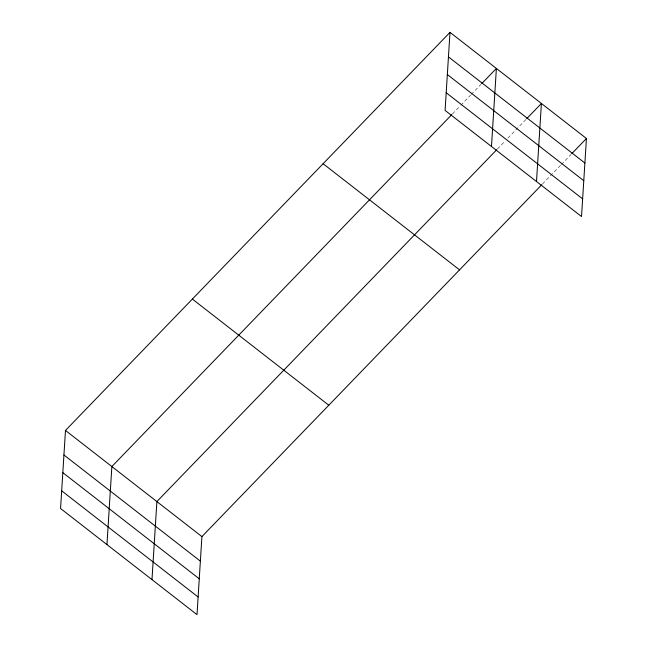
<?xml version="1.0" encoding="UTF-8"?>
<svg xmlns="http://www.w3.org/2000/svg" width="647" height="647" viewBox="0 0 647 647"><rect width="100%" height="100%" fill="white"/><g stroke="black" fill="none" stroke-linecap="round" stroke-linejoin="round"><path stroke-width="0.49" stroke-dasharray="3.23 2.43" d="M452.463 113.921L460.13 105.979M460.826 105.259L470.587 95.149M471.283 94.43L481.044 84.32M497.486 148.947L505.153 141.006M507.944 138.118L526.068 119.355M542.509 183.974L560.634 165.211M561.329 164.484L571.091 154.382"/><path stroke-width="0.97" d="M449.997 32.35L445.087 110.394L581.524 216.551L586.433 138.498L449.997 32.35L65.476 430.449L60.567 508.502L197.003 614.65L201.913 536.606L541.806 184.702M106.957 544.588L111.866 466.544L451.76 114.64M151.98 579.623L156.889 501.571L496.783 149.667M491.477 146.489L496.386 68.445L481.74 83.6M536.5 181.516L541.41 103.471L526.763 118.627M571.786 153.662L586.433 138.498M448.452 56.887L584.888 163.036M447.344 74.542L583.772 180.699M446.195 92.739L582.632 198.888M323.104 163.723L459.54 269.872M192.369 299.076L328.805 405.232M65.476 430.449L201.913 536.606M63.94 454.987L200.368 561.143M62.824 472.65L199.26 578.798M61.683 490.838L198.111 596.995"/></g></svg>
